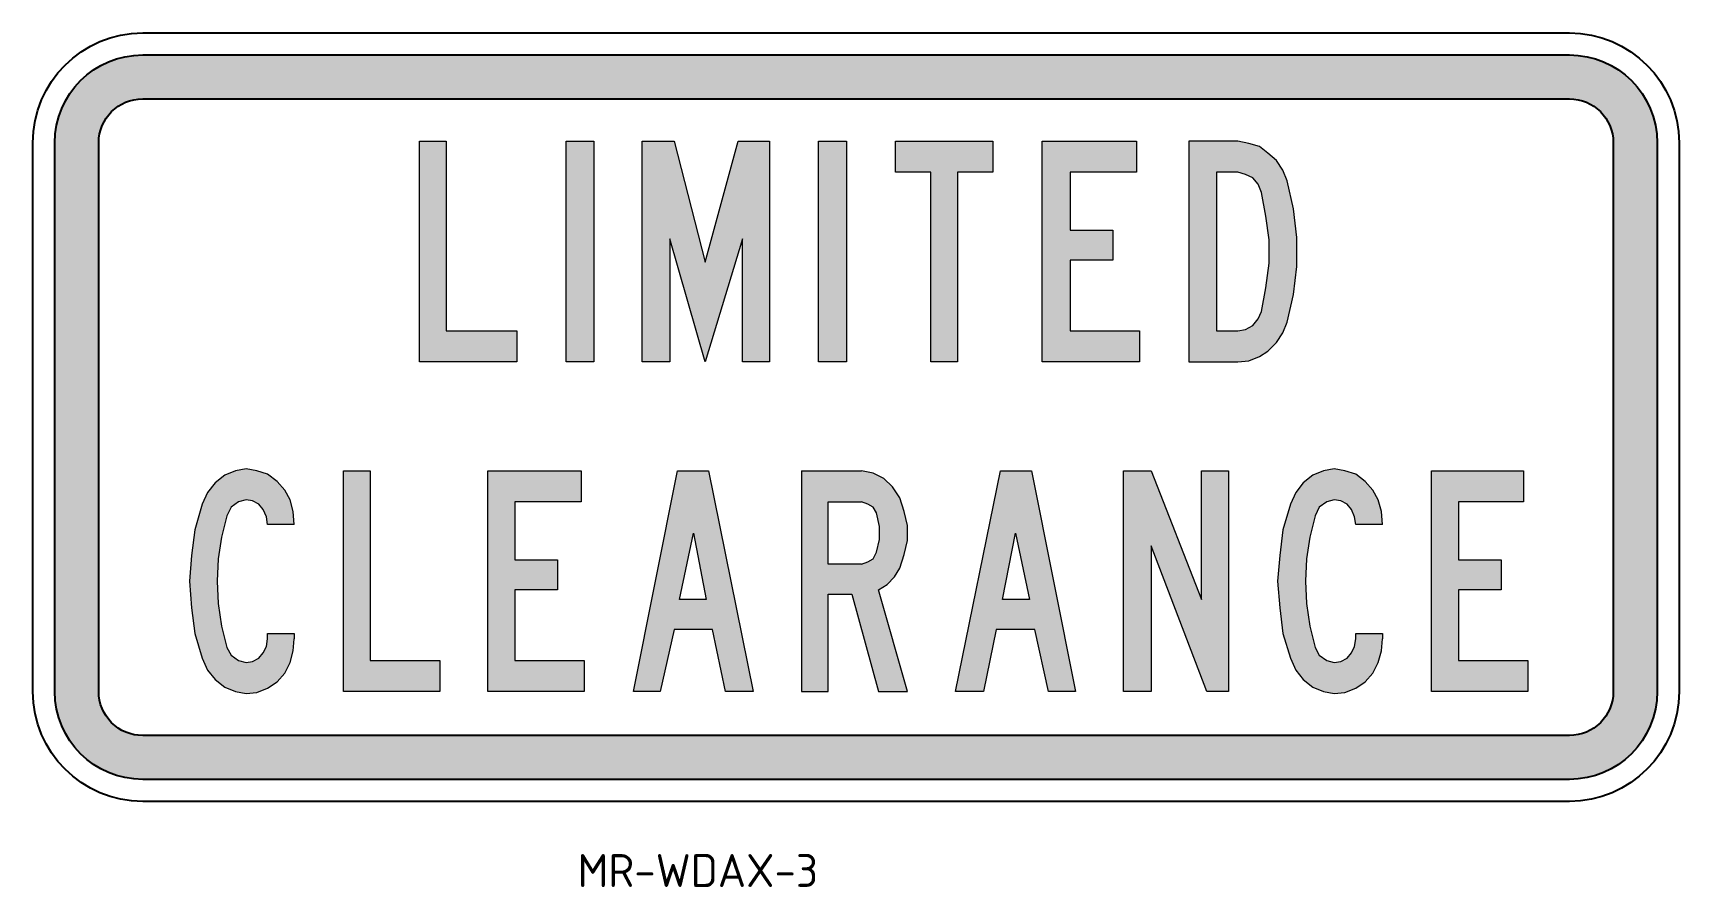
# Model space of a CAD drawing. Extents: x 144 to 294, y 116 to 194.
import ezdxf

# ---------------------------------------------------------------- set-up
doc = ezdxf.new("R2010")
doc.units = 0
doc.layers.get('0').update_dxf_attribs({"linetype": 'CONTINUOUS'})
doc.layers.add('L35', color=3, linetype='CONTINUOUS')
doc.layers.add('T25', color=1, linetype='CONTINUOUS')
doc.styles.add('ISO', font='iso3098b.shx')

msp = doc.modelspace()

# ---------------------------------------------------------------- hatches: boundary and pattern name
at = {"layer": 'T25', "linetype": 'Continuous'}
h = msp.add_hatch(color=256, dxfattribs=at)
edge = h.paths.add_edge_path(flags=16)
edge.add_line((149.8006015430115, 134.2143035079042), (149.8006015430116, 184.1456836205031))
edge.add_arc((153.7955621332289, 184.145683620503), 3.994960590217289, 90, 179.9999999999992, ccw=False)
edge.add_line((153.7955621332289, 188.1406442107203), (283.6171504259858, 188.1406442107202))
edge.add_arc((283.6171504259858, 184.145683620503), 3.994960590217204, 7.958078640513122e-13, 90.0000000000008, ccw=False)
edge.add_line((287.612111016203, 184.145683620503), (287.6121110162029, 134.2143035079043))
edge.add_arc((283.6171504259856, 134.2143035079043), 3.994960590217261, 270.0000000000016, 359.9999999999996, ccw=False)
edge.add_line((283.6171504259858, 130.219342917687), (153.7955621332287, 130.219342917687))
edge.add_arc((153.7955621332287, 134.2143035079042), 3.994960590217175, 179.9999999999996, 270, ccw=False)
edge = h.paths.add_edge_path()
edge.add_line((145.8063912548099, 134.2143035079042), (145.8063912548099, 184.1456836205031))
edge.add_arc((153.7955621332289, 184.1456836205031), 7.989170878418946, 90, 180, ccw=False)
edge.add_line((153.7955621332289, 192.134854498922), (283.6171504259858, 192.1348544989219))
edge.add_arc((283.6171504259858, 184.145683620503), 7.989170878418946, 3.979039320256561e-13, 90, ccw=False)
edge.add_line((291.6063213044047, 184.145683620503), (291.6063213044046, 134.2143035079042))
edge.add_arc((283.6171504259858, 134.2143035079042), 7.989170878418861, -90, 2.2737367544323206e-13, ccw=False)
edge.add_line((283.6171504259858, 126.2251326294854), (153.7955621332287, 126.2251326294854))
edge.add_arc((153.7955621332287, 134.2143035079042), 7.989170878418889, 180, 269.9999999999998, ccw=False)
h = msp.add_hatch(color=256, dxfattribs=at)
h.paths.add_polyline_path([(251.518155940831, 167.0428383900308), (253.4653674871252, 167.0428383900308), (254.1468915283282, 167.1401989673455), (254.8284155695312, 167.5296412766044), (255.3152184561047, 168.1138047404926), (255.6073001880489, 168.7953287816956), (255.9967424973077, 170.9372614826193), (256.2888242292519, 173.1765547608576), (256.2888242292519, 175.3184874617813), (255.9967424973077, 177.4604201627049), (255.6073001880489, 179.6023528636286), (255.3152184561047, 180.3812374821463), (254.8284155695312, 180.9654009460345), (254.1468915283282, 181.2574826779787), (253.4653674871252, 181.4522038326081), (251.518155940831, 181.4522038326081)], flags=16)
h.paths.add_polyline_path([(248.9867809306485, 164.2193816479042), (253.4653674871252, 164.2193816479042), (254.4389732602723, 164.3167422252189), (255.4125790334194, 164.7061845344778), (256.1914636519372, 165.1929874210513), (256.9703482704548, 165.971872039569), (257.5545117343431, 166.8481172354014), (257.9439540436019, 167.8217230085485), (258.5281175074902, 170.353098018731), (258.8201992394344, 172.8844730289135), (258.8201992394344, 175.5132086164107), (258.5281175074902, 178.1419442039079), (257.9439540436019, 180.6733192140904), (257.5545117343431, 181.6469249872375), (256.9703482704548, 182.5231701830699), (256.1914636519372, 183.2046942242729), (255.4125790334194, 183.7888576881612), (254.4389732602723, 184.0809394201053), (253.4653674871252, 184.2756605747347), (248.9867809306485, 184.2756605747347)])
h.paths.add_polyline_path([(235.648381838533, 164.2193816479042), (235.648381838533, 184.2756605747347), (244.2161126422276, 184.2756605747347), (244.2161126422276, 181.4522038326081), (238.1797568487155, 181.4522038326081), (238.1797568487155, 176.1947326576137), (242.074179941304, 176.1947326576137), (242.074179941304, 173.4686364928017), (238.1797568487155, 173.4686364928017), (238.1797568487155, 167.0428383900308), (244.5081943741718, 167.0428383900308), (244.5081943741718, 164.2193816479042)])
h.paths.add_polyline_path([(225.522881797803, 164.2193816479042), (225.522881797803, 181.4522038326081), (222.3099827464175, 181.4522038326081), (222.3099827464175, 184.2756605747347), (231.1697952820563, 184.2756605747347), (231.1697952820563, 181.4522038326081), (227.9568962306708, 181.4522038326081), (227.9568962306708, 164.2193816479042)])
h.paths.add_polyline_path([(215.3000211797583, 164.2193816479042), (215.3000211797583, 184.2756605747347), (217.8313961899408, 184.2756605747347), (217.8313961899408, 164.2193816479042)])
h.paths.add_polyline_path([(199.2355259228309, 164.2193816479042), (199.2355259228309, 184.2756605747347), (202.1563432422723, 184.2756605747347), (204.9797999843989, 173.2739153381723), (207.997977881155, 184.2756605747347), (210.8214346232816, 184.2756605747347), (210.8214346232816, 164.2193816479042), (208.3874201904138, 164.2193816479042), (208.3874201904138, 175.415848039096), (204.9797999843989, 164.2193816479042), (201.7669009330134, 175.415848039096), (201.7669009330134, 164.2193816479042)])
h.paths.add_polyline_path([(192.3229249334864, 164.2193816479042), (192.3229249334864, 184.2756605747347), (194.8542999436689, 184.2756605747347), (194.8542999436689, 164.2193816479042)])
h.paths.add_polyline_path([(178.984525841371, 164.2193816479042), (178.984525841371, 184.2756605747347), (181.4185402742388, 184.2756605747347), (181.4185402742388, 167.0428383900308), (187.8443383770097, 167.0428383900308), (187.8443383770097, 164.2193816479042)])
h = msp.add_hatch(color=256, dxfattribs=at)
h.paths.add_polyline_path([(271.087631981088, 134.232323834973), (271.087631981088, 154.2886027618036), (279.4606416301532, 154.2886027618036), (279.4606416301532, 151.465146019677), (273.5216464139558, 151.465146019677), (273.5216464139558, 146.2076748446826), (277.4160695065442, 146.2076748446826), (277.4160695065442, 143.4815786798707), (273.5216464139558, 143.4815786798707), (273.5216464139558, 137.0557805770997), (279.850083939412, 137.0557805770997), (279.850083939412, 134.232323834973)])
h.paths.add_polyline_path([(243.0477857144511, 134.232323834973), (243.0477857144511, 154.2886027618036), (245.5791607246336, 154.2886027618036), (250.155107858425, 142.6053334840382), (250.155107858425, 154.2886027618036), (252.5891222912928, 154.2886027618036), (252.5891222912928, 134.232323834973), (250.6419107449986, 134.232323834973), (245.5791607246336, 147.4733623497738), (245.5791607246336, 134.232323834973)])
h.paths.add_polyline_path([(234.4800549107565, 142.6053334840382), (232.0460404778887, 142.6053334840382), (233.2143674056652, 148.6416892775504)], flags=16)
h.paths.add_polyline_path([(227.7621750760414, 134.232323834973), (231.8513193232593, 154.2886027618036), (234.6747760653859, 154.2886027618036), (238.6665597352891, 134.232323834973), (236.2325453024213, 134.232323834973), (234.9668577973301, 139.8792373192263), (231.4618770140004, 139.8792373192263), (230.2935500862239, 134.232323834973)])
h.paths.add_polyline_path([(205.0771605617136, 142.6053334840382), (202.6431461288458, 142.6053334840382), (203.9088336339371, 148.6416892775504)], flags=16)
h.paths.add_polyline_path([(198.4566413043133, 134.232323834973), (202.4484249742164, 154.2886027618036), (205.271881716343, 154.2886027618036), (209.3610259635609, 134.232323834973), (206.8296509533784, 134.232323834973), (205.6613240256019, 139.8792373192263), (202.1563432422723, 139.8792373192263), (200.890655737181, 134.232323834973)])
h.paths.add_polyline_path([(185.2156027895125, 134.232323834973), (185.2156027895125, 154.2886027618036), (193.6859730158924, 154.2886027618036), (193.6859730158924, 151.465146019677), (187.6496172223803, 151.465146019677), (187.6496172223803, 146.2076748446826), (191.5440403149687, 146.2076748446826), (191.5440403149687, 143.4815786798707), (187.6496172223803, 143.4815786798707), (187.6496172223803, 137.0557805770997), (193.9780547478365, 137.0557805770997), (193.9780547478365, 134.232323834973)])
h.paths.add_polyline_path([(172.0719248520264, 134.232323834973), (172.0719248520264, 154.2886027618036), (174.5059392848942, 154.2886027618036), (174.5059392848942, 137.0557805770997), (180.8343768103505, 137.0557805770997), (180.8343768103505, 134.232323834973)])
h.paths.add_polyline_path([(266.6090454246113, 149.420573896068), (264.1750309917435, 149.420573896068), (264.0776704144288, 150.102097937271), (263.7855886824847, 150.783621978474), (263.3961463732257, 151.2704248650476), (262.8119829093375, 151.5625065969917), (262.2278194454493, 151.6598671743064), (261.5462954042463, 151.465146019677), (260.8647713630432, 150.9783431331034), (260.4753290537844, 150.1994585145857), (259.9885261672109, 148.2522469682915), (259.6964444352668, 146.3050354219973), (259.599083857952, 144.2604632983883), (259.6964444352668, 142.2158911747794), (259.9885261672109, 140.1713190511705), (260.4753290537844, 138.2241075048762), (260.8647713630432, 137.5425834636733), (261.5462954042463, 137.0557805770997), (262.2278194454493, 136.8610594224702), (262.8119829093375, 136.958419999785), (263.3961463732257, 137.2505017317291), (263.7855886824847, 137.7373046183027), (264.0776704144288, 138.3214680821909), (264.1750309917435, 139.0029921233939), (264.1750309917435, 139.4897950099675), (266.6090454246113, 139.4897950099675), (266.6090454246113, 139.0029921233939), (266.5116848472966, 137.9320257729321), (266.2196031153524, 136.8610594224702), (265.7328002287788, 135.8874536493232), (265.0512761875759, 135.1085690308055), (264.1750309917435, 134.5244055669172), (263.2014252185963, 134.1349632576583), (262.2278194454493, 134.0376026803436), (261.2542136723022, 134.232323834973), (260.280607899155, 134.6217661442319), (259.4043627033226, 135.3032901854349), (258.7228386621197, 136.1795353812673), (258.236035775546, 137.2505017317291), (257.5545117343431, 139.4897950099675), (257.262430002399, 141.8264488655205), (257.0677088477696, 144.2604632983883), (257.262430002399, 146.5971171539414), (257.5545117343431, 148.9337710094945), (258.236035775546, 151.2704248650476), (258.7228386621197, 152.3413912155094), (259.4043627033226, 153.2176364113418), (260.280607899155, 153.8991604525448), (261.2542136723022, 154.2886027618036), (262.2278194454493, 154.4833239164331), (263.2014252185963, 154.2886027618036), (264.1750309917435, 153.9965210298595), (265.0512761875759, 153.3149969886565), (265.7328002287788, 152.5361123701388), (266.2196031153524, 151.6598671743064), (266.5116848472966, 150.5889008238446)])
h.paths.add_polyline_path([(220.7522135093822, 143.4815786798707), (221.5310981278999, 143.9683815664442), (222.2126221691028, 144.6499056076472), (222.6994250556764, 145.4287902261649), (223.0888673649353, 146.6944777312561), (223.3809490968794, 147.9601652363474), (223.3809490968794, 149.3232133187533), (223.0888673649353, 150.5889008238446), (222.6994250556764, 151.8545883289358), (222.0179010144734, 152.8281941020829), (221.2390163959557, 153.6070787206006), (220.2654106228086, 154.0938816071742), (219.1944442723468, 154.2886027618036), (213.742251942723, 154.2886027618036), (213.742251942723, 134.232323834973), (216.1762663755907, 134.232323834973), (216.1762663755907, 143.0921363706118), (218.3181990765144, 143.0921363706118), (220.7522135093822, 134.232323834973), (223.3809490968794, 134.232323834973)])
h.paths.add_polyline_path([(219.1944442723468, 145.8182325354237), (216.1762663755907, 145.8182325354237), (216.1762663755907, 151.465146019677), (219.1944442723468, 151.465146019677), (219.778607736235, 151.2704248650476), (220.2654106228086, 150.9783431331034), (220.5574923547528, 150.4915402465299), (220.8495740866969, 149.2258527414386), (220.8495740866969, 148.0575258136621), (220.5574923547528, 146.8891988858855), (220.2654106228086, 146.3050354219973), (219.778607736235, 146.0129536900531)], flags=16)
h.paths.add_polyline_path([(167.5933382955498, 149.420573896068), (165.159323862682, 149.420573896068), (165.0619632853673, 150.102097937271), (164.769881553423, 150.783621978474), (164.3804392441642, 151.2704248650476), (163.796275780276, 151.5625065969917), (163.2121123163877, 151.6598671743064), (162.5305882751848, 151.465146019677), (161.8490642339817, 150.9783431331034), (161.4596219247229, 150.1994585145857), (160.9728190381493, 148.2522469682915), (160.6807373062052, 146.3050354219973), (160.5833767288905, 144.2604632983883), (160.6807373062052, 142.2158911747794), (160.9728190381493, 140.1713190511705), (161.4596219247229, 138.2241075048762), (161.8490642339817, 137.5425834636733), (162.5305882751848, 137.0557805770997), (163.2121123163877, 136.8610594224702), (163.796275780276, 136.958419999785), (164.3804392441642, 137.2505017317291), (164.769881553423, 137.7373046183027), (165.0619632853673, 138.3214680821909), (165.159323862682, 139.0029921233939), (165.159323862682, 139.4897950099675), (167.5933382955498, 139.4897950099675), (167.5933382955498, 139.0029921233939), (167.4959777182351, 137.9320257729321), (167.2038959862908, 136.8610594224702), (166.7170930997173, 135.8874536493232), (166.0355690585143, 135.1085690308055), (165.159323862682, 134.5244055669172), (164.1857180895348, 134.1349632576583), (163.2121123163877, 134.0376026803436), (162.2385065432405, 134.232323834973), (161.2649007700935, 134.6217661442319), (160.3886555742611, 135.3032901854349), (159.707131533058, 136.1795353812673), (159.2203286464845, 137.2505017317291), (158.5388046052816, 139.4897950099675), (158.2467228733374, 141.8264488655205), (158.052001718708, 144.2604632983883), (158.2467228733374, 146.5971171539414), (158.5388046052816, 148.9337710094945), (159.2203286464845, 151.2704248650476), (159.707131533058, 152.3413912155094), (160.3886555742611, 153.2176364113418), (161.2649007700935, 153.8991604525448), (162.2385065432405, 154.2886027618036), (163.2121123163877, 154.4833239164331), (164.1857180895348, 154.2886027618036), (165.159323862682, 153.9965210298595), (166.0355690585143, 153.3149969886565), (166.7170930997173, 152.5361123701388), (167.2038959862908, 151.6598671743064), (167.4959777182351, 150.5889008238446)])

# ---------------------------------------------------------------- linework, layer by layer
at = {"color": 1, "lineweight": 0}
for points in [[(178.984525841371, 164.2193816479042), (178.984525841371, 184.2756605747347), (181.4185402742388, 184.2756605747347), (181.4185402742388, 167.0428383900308), (187.8443383770097, 167.0428383900308), (187.8443383770097, 164.2193816479042), (178.984525841371, 164.2193816479042), (178.984525841371, 164.2193816479042)], [(192.3229249334864, 164.2193816479042), (192.3229249334864, 184.2756605747347), (194.8542999436689, 184.2756605747347), (194.8542999436689, 164.2193816479042), (192.3229249334864, 164.2193816479042), (192.3229249334864, 164.2193816479042)], [(199.2355259228309, 164.2193816479042), (199.2355259228309, 184.2756605747347), (202.1563432422723, 184.2756605747347), (204.9797999843989, 173.2739153381723), (207.997977881155, 184.2756605747347), (210.8214346232816, 184.2756605747347), (210.8214346232816, 164.2193816479042), (208.3874201904138, 164.2193816479042), (208.3874201904138, 175.415848039096), (204.9797999843989, 164.2193816479042), (201.7669009330134, 175.415848039096), (201.7669009330134, 164.2193816479042), (199.2355259228309, 164.2193816479042), (199.2355259228309, 164.2193816479042)], [(215.3000211797583, 164.2193816479042), (215.3000211797583, 184.2756605747347), (217.8313961899408, 184.2756605747347), (217.8313961899408, 164.2193816479042), (215.3000211797583, 164.2193816479042), (215.3000211797583, 164.2193816479042)], [(225.522881797803, 164.2193816479042), (225.522881797803, 181.4522038326081), (222.3099827464175, 181.4522038326081), (222.3099827464175, 184.2756605747347), (231.1697952820563, 184.2756605747347), (231.1697952820563, 181.4522038326081), (227.9568962306708, 181.4522038326081), (227.9568962306708, 164.2193816479042), (225.522881797803, 164.2193816479042), (225.522881797803, 164.2193816479042)], [(235.648381838533, 164.2193816479042), (235.648381838533, 184.2756605747347), (244.2161126422276, 184.2756605747347), (244.2161126422276, 181.4522038326081), (238.1797568487155, 181.4522038326081), (238.1797568487155, 176.1947326576137), (242.074179941304, 176.1947326576137), (242.074179941304, 173.4686364928017), (238.1797568487155, 173.4686364928017), (238.1797568487155, 167.0428383900308), (244.5081943741718, 167.0428383900308), (244.5081943741718, 164.2193816479042), (235.648381838533, 164.2193816479042), (235.648381838533, 164.2193816479042)], [(248.9867809306485, 164.2193816479042), (253.4653674871252, 164.2193816479042), (254.4389732602723, 164.3167422252189), (255.4125790334194, 164.7061845344778), (256.1914636519372, 165.1929874210513), (256.9703482704548, 165.971872039569), (257.5545117343431, 166.8481172354014), (257.9439540436019, 167.8217230085485), (258.5281175074902, 170.353098018731), (258.8201992394344, 172.8844730289135), (258.8201992394344, 175.5132086164107), (258.5281175074902, 178.1419442039079), (257.9439540436019, 180.6733192140904), (257.5545117343431, 181.6469249872375), (256.9703482704548, 182.5231701830699), (256.1914636519372, 183.2046942242729), (255.4125790334194, 183.7888576881612), (254.4389732602723, 184.0809394201053), (253.4653674871252, 184.2756605747347), (248.9867809306485, 184.2756605747347), (248.9867809306485, 164.2193816479042), (248.9867809306485, 164.2193816479042)], [(251.518155940831, 167.0428383900308), (253.4653674871252, 167.0428383900308), (254.1468915283282, 167.1401989673455), (254.8284155695312, 167.5296412766044), (255.3152184561047, 168.1138047404926), (255.6073001880489, 168.7953287816956), (255.9967424973077, 170.9372614826193), (256.2888242292519, 173.1765547608576), (256.2888242292519, 175.3184874617813), (255.9967424973077, 177.4604201627049), (255.6073001880489, 179.6023528636286), (255.3152184561047, 180.3812374821463), (254.8284155695312, 180.9654009460345), (254.1468915283282, 181.2574826779787), (253.4653674871252, 181.4522038326081), (251.518155940831, 181.4522038326081), (251.518155940831, 167.0428383900308), (251.518155940831, 167.0428383900308)], [(163.2121123163877, 154.4833239164331), (162.2385065432405, 154.2886027618036), (161.2649007700935, 153.8991604525448), (160.3886555742611, 153.2176364113418), (159.707131533058, 152.3413912155094), (159.2203286464845, 151.2704248650476)], [(167.5933382955498, 149.420573896068), (167.4959777182351, 150.5889008238446), (167.2038959862908, 151.6598671743064), (166.7170930997173, 152.5361123701388), (166.0355690585143, 153.3149969886565), (165.159323862682, 153.9965210298595), (164.1857180895348, 154.2886027618036), (163.2121123163877, 154.4833239164331)], [(172.0719248520264, 134.232323834973), (172.0719248520264, 154.2886027618036), (174.5059392848942, 154.2886027618036), (174.5059392848942, 137.0557805770997), (180.8343768103505, 137.0557805770997), (180.8343768103505, 134.232323834973), (172.0719248520264, 134.232323834973), (172.0719248520264, 134.232323834973)], [(185.2156027895125, 134.232323834973), (185.2156027895125, 154.2886027618036), (193.6859730158924, 154.2886027618036), (193.6859730158924, 151.465146019677), (187.6496172223803, 151.465146019677), (187.6496172223803, 146.2076748446826), (191.5440403149687, 146.2076748446826), (191.5440403149687, 143.4815786798707), (187.6496172223803, 143.4815786798707), (187.6496172223803, 137.0557805770997), (193.9780547478365, 137.0557805770997), (193.9780547478365, 134.232323834973), (185.2156027895125, 134.232323834973), (185.2156027895125, 134.232323834973)], [(198.4566413043133, 134.232323834973), (202.4484249742164, 154.2886027618036), (205.271881716343, 154.2886027618036), (209.3610259635609, 134.232323834973), (206.8296509533784, 134.232323834973), (205.6613240256019, 139.8792373192263), (202.1563432422723, 139.8792373192263), (200.890655737181, 134.232323834973), (198.4566413043133, 134.232323834973), (198.4566413043133, 134.232323834973)], [(213.742251942723, 154.2886027618036), (213.742251942723, 134.232323834973), (216.1762663755907, 134.232323834973), (216.1762663755907, 143.0921363706118), (218.3181990765144, 143.0921363706118), (220.7522135093822, 134.232323834973), (223.3809490968794, 134.232323834973), (220.7522135093822, 143.4815786798707)], [(213.742251942723, 154.2886027618036), (219.1944442723468, 154.2886027618036)], [(222.6994250556764, 151.8545883289358), (222.0179010144734, 152.8281941020829), (221.2390163959557, 153.6070787206006), (220.2654106228086, 154.0938816071742), (219.1944442723468, 154.2886027618036)], [(227.7621750760414, 134.232323834973), (231.8513193232593, 154.2886027618036), (234.6747760653859, 154.2886027618036), (238.6665597352891, 134.232323834973), (236.2325453024213, 134.232323834973), (234.9668577973301, 139.8792373192263), (231.4618770140004, 139.8792373192263), (230.2935500862239, 134.232323834973), (227.7621750760414, 134.232323834973), (227.7621750760414, 134.232323834973)], [(243.0477857144511, 134.232323834973), (243.0477857144511, 154.2886027618036), (245.5791607246336, 154.2886027618036), (250.155107858425, 142.6053334840382), (250.155107858425, 154.2886027618036), (252.5891222912928, 154.2886027618036), (252.5891222912928, 134.232323834973), (250.6419107449986, 134.232323834973), (245.5791607246336, 147.4733623497738), (245.5791607246336, 134.232323834973), (243.0477857144511, 134.232323834973), (243.0477857144511, 134.232323834973)], [(262.2278194454493, 154.4833239164331), (261.2542136723022, 154.2886027618036), (260.280607899155, 153.8991604525448), (259.4043627033226, 153.2176364113418), (258.7228386621197, 152.3413912155094), (258.236035775546, 151.2704248650476)], [(266.6090454246113, 149.420573896068), (266.5116848472966, 150.5889008238446), (266.2196031153524, 151.6598671743064), (265.7328002287788, 152.5361123701388), (265.0512761875759, 153.3149969886565), (264.1750309917435, 153.9965210298595), (263.2014252185963, 154.2886027618036), (262.2278194454493, 154.4833239164331)], [(271.087631981088, 134.232323834973), (271.087631981088, 154.2886027618036), (279.4606416301532, 154.2886027618036), (279.4606416301532, 151.465146019677), (273.5216464139558, 151.465146019677), (273.5216464139558, 146.2076748446826), (277.4160695065442, 146.2076748446826), (277.4160695065442, 143.4815786798707), (273.5216464139558, 143.4815786798707), (273.5216464139558, 137.0557805770997), (279.850083939412, 137.0557805770997), (279.850083939412, 134.232323834973), (271.087631981088, 134.232323834973), (271.087631981088, 134.232323834973)], [(167.5933382955498, 149.420573896068), (165.159323862682, 149.420573896068), (165.0619632853673, 150.102097937271), (164.769881553423, 150.783621978474), (164.3804392441642, 151.2704248650476), (163.796275780276, 151.5625065969917), (163.2121123163877, 151.6598671743064), (162.5305882751848, 151.465146019677), (161.8490642339817, 150.9783431331034), (161.4596219247229, 150.1994585145857), (160.9728190381493, 148.2522469682915), (160.6807373062052, 146.3050354219973), (160.5833767288905, 144.2604632983883), (160.6807373062052, 142.2158911747794), (160.9728190381493, 140.1713190511705), (161.4596219247229, 138.2241075048762), (161.8490642339817, 137.5425834636733), (162.5305882751848, 137.0557805770997), (163.2121123163877, 136.8610594224702), (163.796275780276, 136.958419999785), (164.3804392441642, 137.2505017317291), (164.769881553423, 137.7373046183027), (165.0619632853673, 138.3214680821909), (165.159323862682, 139.0029921233939), (165.159323862682, 139.4897950099675), (167.5933382955498, 139.4897950099675)], [(216.1762663755907, 151.465146019677), (219.1944442723468, 151.465146019677)], [(219.1944442723468, 145.8182325354237), (216.1762663755907, 145.8182325354237), (216.1762663755907, 151.465146019677)], [(220.5574923547528, 150.4915402465299), (220.2654106228086, 150.9783431331034), (219.778607736235, 151.2704248650476), (219.1944442723468, 151.465146019677)], [(222.6994250556764, 145.4287902261649), (223.0888673649353, 146.6944777312561), (223.3809490968794, 147.9601652363474), (223.3809490968794, 149.3232133187533), (223.0888673649353, 150.5889008238446), (222.6994250556764, 151.8545883289358)], [(266.6090454246113, 149.420573896068), (264.1750309917435, 149.420573896068), (264.0776704144288, 150.102097937271), (263.7855886824847, 150.783621978474), (263.3961463732257, 151.2704248650476), (262.8119829093375, 151.5625065969917), (262.2278194454493, 151.6598671743064), (261.5462954042463, 151.465146019677), (260.8647713630432, 150.9783431331034), (260.4753290537844, 150.1994585145857), (259.9885261672109, 148.2522469682915), (259.6964444352668, 146.3050354219973), (259.599083857952, 144.2604632983883), (259.6964444352668, 142.2158911747794), (259.9885261672109, 140.1713190511705), (260.4753290537844, 138.2241075048762), (260.8647713630432, 137.5425834636733), (261.5462954042463, 137.0557805770997), (262.2278194454493, 136.8610594224702), (262.8119829093375, 136.958419999785), (263.3961463732257, 137.2505017317291), (263.7855886824847, 137.7373046183027), (264.0776704144288, 138.3214680821909), (264.1750309917435, 139.0029921233939), (264.1750309917435, 139.4897950099675), (266.6090454246113, 139.4897950099675)], [(159.2203286464845, 151.2704248650476), (158.5388046052816, 148.9337710094945), (158.2467228733374, 146.5971171539414), (158.052001718708, 144.2604632983883), (158.2467228733374, 141.8264488655205), (158.5388046052816, 139.4897950099675), (159.2203286464845, 137.2505017317291)], [(220.5574923547528, 146.8891988858855), (220.8495740866969, 148.0575258136621), (220.8495740866969, 149.2258527414386), (220.5574923547528, 150.4915402465299)], [(258.236035775546, 151.2704248650476), (257.5545117343431, 148.9337710094945), (257.262430002399, 146.5971171539414), (257.0677088477696, 144.2604632983883), (257.262430002399, 141.8264488655205), (257.5545117343431, 139.4897950099675), (258.236035775546, 137.2505017317291)], [(205.0771605617136, 142.6053334840382), (202.6431461288458, 142.6053334840382), (203.9088336339371, 148.6416892775504), (205.0771605617136, 142.6053334840382), (205.0771605617136, 142.6053334840382)], [(234.4800549107565, 142.6053334840382), (232.0460404778887, 142.6053334840382), (233.2143674056652, 148.6416892775504), (234.4800549107565, 142.6053334840382), (234.4800549107565, 142.6053334840382)], [(219.1944442723468, 145.8182325354237), (219.778607736235, 146.0129536900531), (220.2654106228086, 146.3050354219973), (220.5574923547528, 146.8891988858855)], [(220.7522135093822, 143.4815786798707), (221.5310981278999, 143.9683815664442), (222.2126221691028, 144.6499056076472), (222.6994250556764, 145.4287902261649)], [(167.5933382955498, 139.4897950099675), (167.5933382955498, 139.0029921233939)], [(266.6090454246113, 139.4897950099675), (266.6090454246113, 139.0029921233939)], [(163.2121123163877, 134.0376026803436), (164.1857180895348, 134.1349632576583), (165.159323862682, 134.5244055669172), (166.0355690585143, 135.1085690308055), (166.7170930997173, 135.8874536493232), (167.2038959862908, 136.8610594224702), (167.4959777182351, 137.9320257729321), (167.5933382955498, 139.0029921233939)], [(262.2278194454493, 134.0376026803436), (263.2014252185963, 134.1349632576583), (264.1750309917435, 134.5244055669172), (265.0512761875759, 135.1085690308055), (265.7328002287788, 135.8874536493232), (266.2196031153524, 136.8610594224702), (266.5116848472966, 137.9320257729321), (266.6090454246113, 139.0029921233939)], [(159.2203286464845, 137.2505017317291), (159.707131533058, 136.1795353812673), (160.3886555742611, 135.3032901854349), (161.2649007700935, 134.6217661442319), (162.2385065432405, 134.232323834973), (163.2121123163877, 134.0376026803436)], [(258.236035775546, 137.2505017317291), (258.7228386621197, 136.1795353812673), (259.4043627033226, 135.3032901854349), (260.280607899155, 134.6217661442319), (261.2542136723022, 134.232323834973), (262.2278194454493, 134.0376026803436)]]:
    msp.add_lwpolyline(points, dxfattribs=at)
at = {"layer": 'L35'}
for points in [[(143.8092861107089, 134.2143035079042), (143.8092861107091, 184.1456836205031, -0.414213562373095), (153.7955621332289, 194.1319596430229), (283.6171504259858, 194.1319596430228, -0.4142135623730948), (293.6034264485054, 184.145683620503), (293.6034264485054, 134.2143035079042, -0.4142135623730951), (283.6171504259858, 124.2280274853845), (153.7955621332287, 124.2280274853845, -0.4142135623730955)], [(145.8063912548099, 134.2143035079042), (145.8063912548099, 184.1456836205031, -0.414213562373094), (153.7955621332289, 192.134854498922), (283.6171504259858, 192.1348544989219, -0.414213562373094), (291.6063213044047, 184.145683620503), (291.6063213044046, 134.2143035079042, -0.4142135623730948), (283.6171504259858, 126.2251326294854), (153.7955621332287, 126.2251326294854, -0.4142135623730933)], [(149.8006015430115, 134.2143035079042), (149.8006015430116, 184.1456836205031, -0.4142135623730913), (153.7955621332289, 188.1406442107203), (283.6171504259858, 188.1406442107202, -0.4142135623730945), (287.612111016203, 184.145683620503), (287.6121110162029, 134.2143035079043, -0.4142135623730852), (283.6171504259858, 130.219342917687), (153.7955621332287, 130.219342917687, -0.4142135623730976)]]:
    msp.add_lwpolyline(points, format="xyb", close=True, dxfattribs=at)
at = {"layer": 'T25', "linetype": 'Continuous'}
msp.add_line((293.6034264485054, 134.2143035079042), (293.6034264485054, 134.2143035079042), dxfattribs=at)

# ---------------------------------------------------------------- texts
at = {"layer": 'T25', "color": 3, "style": 'ISO'}
msp.add_text('MR-WDAX-3', height=3, dxfattribs=at).set_placement((193.3729295802109, 116.4408059046142))

doc.saveas('drawing.dxf')
